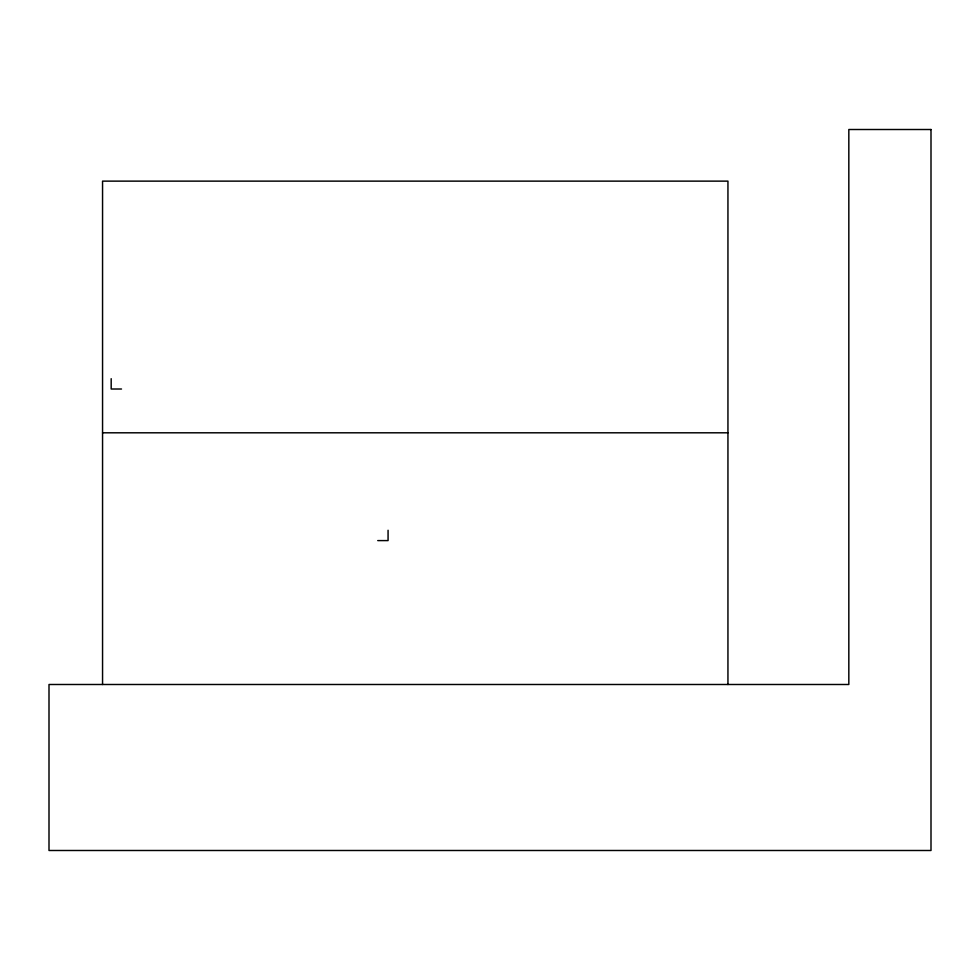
<?xml version="1.0" encoding="UTF-8"?>
<svg xmlns="http://www.w3.org/2000/svg" width="980" height="980" viewBox="0 0 980 980"><rect width="100%" height="100%" fill="white"/><g stroke="black" fill="none" stroke-linecap="round" stroke-linejoin="round"><path stroke-width="1.47" d="M121.508 389.011L111.181 389.011L111.181 378.684M102.557 432.805L727.944 432.805M377.741 540.593L388.068 540.593L388.068 530.266M727.944 684.493L727.944 181.129L102.557 181.129L102.557 684.493M931 129.507L848.827 129.507L848.827 684.493L49 684.493L49 850.493L931 850.493L931 129.507"/></g></svg>
